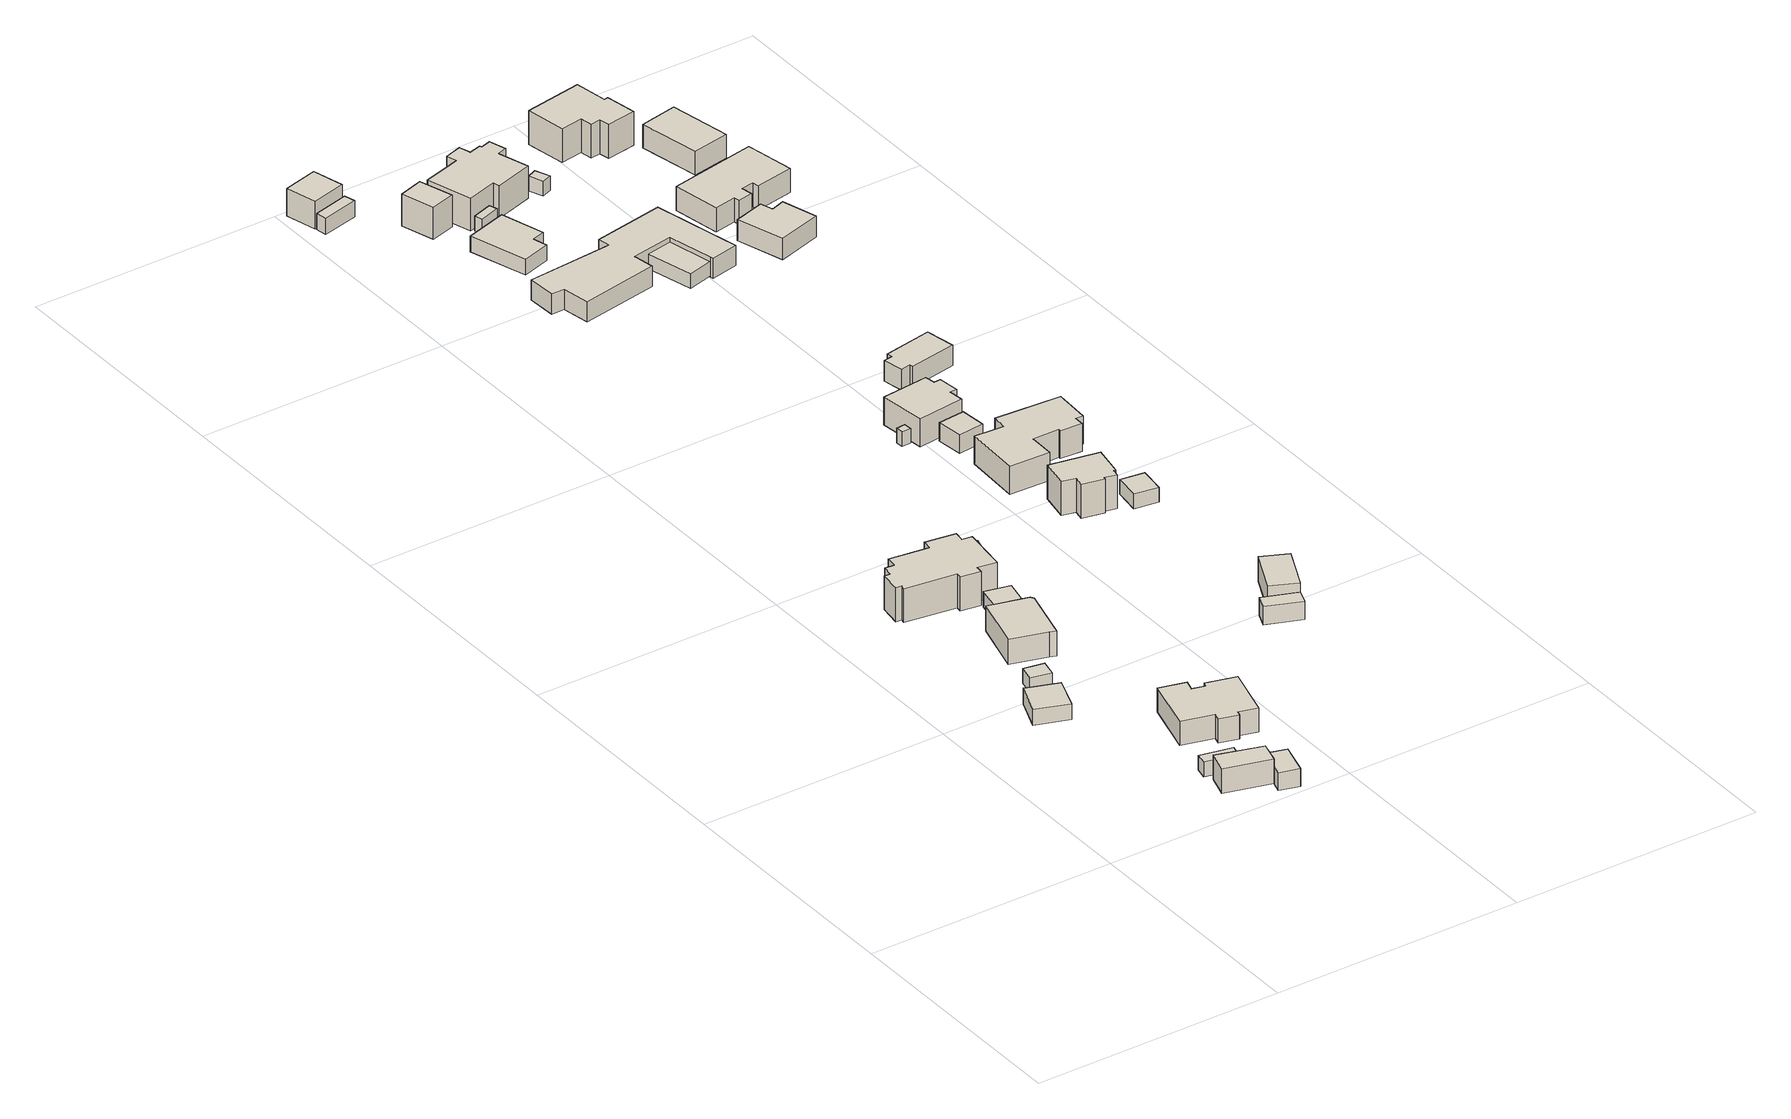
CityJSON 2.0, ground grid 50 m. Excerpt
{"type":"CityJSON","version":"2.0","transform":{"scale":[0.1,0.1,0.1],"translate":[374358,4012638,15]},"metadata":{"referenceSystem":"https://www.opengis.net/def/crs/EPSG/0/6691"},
"CityObjects":{
"building1":{"type":"Building","attributes":{"枝番":1,"利根川水系渡良瀬川洪水浸水想定区域（計画規模）.規模":"L1","利根川水系渡良瀬川洪水浸水想定区域（計画規模）.浸水ランク":"2","利根川水系渡良瀬川洪水浸水想定区域（計画規模）.浸水深":0.63,"利根川水系渡良瀬川洪水浸水想定区域（計画規模）.継続時間":4.9,"利根川水系渡良瀬川洪水浸水想定区域（想定最大規模）.規模":"L2","利根川水系渡良瀬川洪水浸水想定区域（想定最大規模）.浸水ランク":"2","利根川水系渡良瀬川洪水浸水想定区域（想定最大規模）.浸水深":2.22,"利根川水系渡良瀬川洪水浸水想定区域（想定最大規模）.継続時間":193.8,"利根川水系利根川洪水浸水想定区域（計画規模）.規模":"L1","利根川水系利根川洪水浸水想定区域（計画規模）.浸水ランク":"3","利根川水系利根川洪水浸水想定区域（計画規模）.浸水深":3.2,"利根川水系利根川洪水浸水想定区域（想定最大規模）.規模":"L2","利根川水系利根川洪水浸水想定区域（想定最大規模）.浸水ランク":"4","利根川水系利根川洪水浸水想定区域（想定最大規模）.浸水深":5.43,"measuredHeight":3.6,"BuildingDetails.prefecture":"10","BuildingDetails.city":"10207"},"geometry":[{"type":"Solid","lod":"1","boundaries":[[[[0,1,2,3]],[[2,4,5,3]],[[1,6,4,2]],[[0,7,6,1]],[[3,5,7,0]],[[4,6,7,5]]]]}]},
"building2":{"type":"Building","attributes":{"枝番":1,"利根川水系渡良瀬川洪水浸水想定区域（計画規模）.規模":"L1","利根川水系渡良瀬川洪水浸水想定区域（計画規模）.浸水ランク":"2","利根川水系渡良瀬川洪水浸水想定区域（計画規模）.浸水深":0.82,"利根川水系渡良瀬川洪水浸水想定区域（計画規模）.継続時間":4.4,"利根川水系渡良瀬川洪水浸水想定区域（想定最大規模）.規模":"L2","利根川水系渡良瀬川洪水浸水想定区域（想定最大規模）.浸水ランク":"2","利根川水系渡良瀬川洪水浸水想定区域（想定最大規模）.浸水深":2.42,"利根川水系渡良瀬川洪水浸水想定区域（想定最大規模）.継続時間":191.5,"利根川水系利根川洪水浸水想定区域（計画規模）.規模":"L1","利根川水系利根川洪水浸水想定区域（計画規模）.浸水ランク":"3","利根川水系利根川洪水浸水想定区域（計画規模）.浸水深":3.4,"利根川水系利根川洪水浸水想定区域（想定最大規模）.規模":"L2","利根川水系利根川洪水浸水想定区域（想定最大規模）.浸水ランク":"4","利根川水系利根川洪水浸水想定区域（想定最大規模）.浸水深":5.63,"usage":"411","measuredHeight":5.4,"BuildingDetails.prefecture":"10","BuildingDetails.city":"10207","BuildingDetails.surveyYear":2016},"geometry":[{"type":"Solid","lod":"1","boundaries":[[[[8,9,10,11]],[[10,12,13,11]],[[9,14,12,10]],[[8,15,14,9]],[[11,13,15,8]],[[12,14,15,13]]]]}]},
"building3":{"type":"Building","attributes":{"枝番":1,"利根川水系渡良瀬川洪水浸水想定区域（計画規模）.規模":"L1","利根川水系渡良瀬川洪水浸水想定区域（計画規模）.浸水ランク":"2","利根川水系渡良瀬川洪水浸水想定区域（計画規模）.浸水深":0.83,"利根川水系渡良瀬川洪水浸水想定区域（計画規模）.継続時間":4.4,"利根川水系渡良瀬川洪水浸水想定区域（想定最大規模）.規模":"L2","利根川水系渡良瀬川洪水浸水想定区域（想定最大規模）.浸水ランク":"2","利根川水系渡良瀬川洪水浸水想定区域（想定最大規模）.浸水深":2.42,"利根川水系渡良瀬川洪水浸水想定区域（想定最大規模）.継続時間":191.5,"利根川水系利根川洪水浸水想定区域（計画規模）.規模":"L1","利根川水系利根川洪水浸水想定区域（計画規模）.浸水ランク":"3","利根川水系利根川洪水浸水想定区域（計画規模）.浸水深":3.4,"利根川水系利根川洪水浸水想定区域（想定最大規模）.規模":"L2","利根川水系利根川洪水浸水想定区域（想定最大規模）.浸水ランク":"4","利根川水系利根川洪水浸水想定区域（想定最大規模）.浸水深":5.63,"measuredHeight":3.5,"BuildingDetails.prefecture":"10","BuildingDetails.city":"10207"},"geometry":[{"type":"Solid","lod":"1","boundaries":[[[[16,17,18,19]],[[18,20,21,19]],[[17,22,20,18]],[[16,23,22,17]],[[19,21,23,16]],[[20,22,23,21]]]]}]},
"building4":{"type":"Building","attributes":{"枝番":1,"利根川水系渡良瀬川洪水浸水想定区域（計画規模）.規模":"L1","利根川水系渡良瀬川洪水浸水想定区域（計画規模）.継続時間":4.9,"利根川水系渡良瀬川洪水浸水想定区域（想定最大規模）.規模":"L2","利根川水系渡良瀬川洪水浸水想定区域（想定最大規模）.浸水ランク":"1","利根川水系渡良瀬川洪水浸水想定区域（想定最大規模）.浸水深":0.42,"利根川水系渡良瀬川洪水浸水想定区域（想定最大規模）.継続時間":193.8,"利根川水系利根川洪水浸水想定区域（計画規模）.規模":"L1","利根川水系利根川洪水浸水想定区域（計画規模）.浸水ランク":"2","利根川水系利根川洪水浸水想定区域（計画規模）.浸水深":1.4,"利根川水系利根川洪水浸水想定区域（想定最大規模）.規模":"L2","利根川水系利根川洪水浸水想定区域（想定最大規模）.浸水ランク":"3","利根川水系利根川洪水浸水想定区域（想定最大規模）.浸水深":3.63,"BuildingDetails.prefecture":"10","BuildingDetails.city":"10207"},"geometry":[{"type":"Solid","lod":"1","boundaries":[[[[24,25,26,27]],[[26,28,29,27]],[[25,30,28,26]],[[24,31,30,25]],[[27,29,31,24]],[[28,30,31,29]]]]}]},
"building5":{"type":"Building","attributes":{"枝番":1,"利根川水系渡良瀬川洪水浸水想定区域（計画規模）.規模":"L1","利根川水系渡良瀬川洪水浸水想定区域（計画規模）.浸水ランク":"2","利根川水系渡良瀬川洪水浸水想定区域（計画規模）.浸水深":0.72,"利根川水系渡良瀬川洪水浸水想定区域（計画規模）.継続時間":4.4,"利根川水系渡良瀬川洪水浸水想定区域（想定最大規模）.規模":"L2","利根川水系渡良瀬川洪水浸水想定区域（想定最大規模）.浸水ランク":"2","利根川水系渡良瀬川洪水浸水想定区域（想定最大規模）.浸水深":2.31,"利根川水系渡良瀬川洪水浸水想定区域（想定最大規模）.継続時間":191.5,"利根川水系利根川洪水浸水想定区域（計画規模）.規模":"L1","利根川水系利根川洪水浸水想定区域（計画規模）.浸水ランク":"3","利根川水系利根川洪水浸水想定区域（計画規模）.浸水深":3.3,"利根川水系利根川洪水浸水想定区域（想定最大規模）.規模":"L2","利根川水系利根川洪水浸水想定区域（想定最大規模）.浸水ランク":"4","利根川水系利根川洪水浸水想定区域（想定最大規模）.浸水深":5.53,"usage":"411","measuredHeight":4.3,"BuildingDetails.prefecture":"10","BuildingDetails.city":"10207","BuildingDetails.surveyYear":2016},"geometry":[{"type":"Solid","lod":"1","boundaries":[[[[32,33,34,35,36]],[[35,37,38,36]],[[34,39,37,35]],[[33,40,39,34]],[[32,41,40,33]],[[36,38,41,32]],[[37,39,40,41,38]]]]}]},
"building6":{"type":"Building","attributes":{"枝番":1,"利根川水系渡良瀬川洪水浸水想定区域（計画規模）.規模":"L1","利根川水系渡良瀬川洪水浸水想定区域（計画規模）.浸水ランク":"1","利根川水系渡良瀬川洪水浸水想定区域（計画規模）.浸水深":0.4,"利根川水系渡良瀬川洪水浸水想定区域（計画規模）.継続時間":12.2,"利根川水系渡良瀬川洪水浸水想定区域（想定最大規模）.規模":"L2","利根川水系渡良瀬川洪水浸水想定区域（想定最大規模）.浸水ランク":"2","利根川水系渡良瀬川洪水浸水想定区域（想定最大規模）.浸水深":1.32,"利根川水系渡良瀬川洪水浸水想定区域（想定最大規模）.継続時間":23.9,"利根川水系利根川洪水浸水想定区域（計画規模）.規模":"L1","利根川水系利根川洪水浸水想定区域（計画規模）.浸水ランク":"2","利根川水系利根川洪水浸水想定区域（計画規模）.浸水深":2.3,"利根川水系利根川洪水浸水想定区域（想定最大規模）.規模":"L2","利根川水系利根川洪水浸水想定区域（想定最大規模）.浸水ランク":"3","利根川水系利根川洪水浸水想定区域（想定最大規模）.浸水深":4.53,"measuredHeight":5.6,"BuildingDetails.prefecture":"10","BuildingDetails.city":"10207"},"geometry":[{"type":"Solid","lod":"1","boundaries":[[[[42,43,44,45,46,47]],[[46,48,49,47]],[[45,50,48,46]],[[44,51,50,45]],[[43,52,51,44]],[[42,53,52,43]],[[47,49,53,42]],[[48,50,51,52,53,49]]]]}]},
"building7":{"type":"Building","attributes":{"枝番":1,"利根川水系渡良瀬川洪水浸水想定区域（計画規模）.規模":"L1","利根川水系渡良瀬川洪水浸水想定区域（計画規模）.浸水ランク":"1","利根川水系渡良瀬川洪水浸水想定区域（計画規模）.浸水深":0.34,"利根川水系渡良瀬川洪水浸水想定区域（計画規模）.継続時間":4.3,"利根川水系渡良瀬川洪水浸水想定区域（想定最大規模）.規模":"L2","利根川水系渡良瀬川洪水浸水想定区域（想定最大規模）.浸水ランク":"2","利根川水系渡良瀬川洪水浸水想定区域（想定最大規模）.浸水深":1.92,"利根川水系渡良瀬川洪水浸水想定区域（想定最大規模）.継続時間":188.9,"利根川水系利根川洪水浸水想定区域（計画規模）.規模":"L1","利根川水系利根川洪水浸水想定区域（計画規模）.浸水ランク":"2","利根川水系利根川洪水浸水想定区域（計画規模）.浸水深":2.9,"利根川水系利根川洪水浸水想定区域（想定最大規模）.規模":"L2","利根川水系利根川洪水浸水想定区域（想定最大規模）.浸水ランク":"4","利根川水系利根川洪水浸水想定区域（想定最大規模）.浸水深":5.13,"usage":"411","measuredHeight":5.8,"BuildingDetails.prefecture":"10","BuildingDetails.city":"10207","BuildingDetails.surveyYear":2016},"geometry":[{"type":"Solid","lod":"1","boundaries":[[[[54,55,56,57,58,59,60,61,62,63,64,65]],[[64,66,67,65]],[[63,68,66,64]],[[62,69,68,63]],[[61,70,69,62]],[[60,71,70,61]],[[59,72,71,60]],[[58,73,72,59]],[[57,74,73,58]],[[56,75,74,57]],[[55,76,75,56]],[[54,77,76,55]],[[65,67,77,54]],[[66,68,69,70,71,72,73,74,75,76,77,67]]]]}]},
"building8":{"type":"Building","attributes":{"枝番":1,"利根川水系渡良瀬川洪水浸水想定区域（計画規模）.規模":"L1","利根川水系渡良瀬川洪水浸水想定区域（想定最大規模）.規模":"L2","利根川水系渡良瀬川洪水浸水想定区域（想定最大規模）.浸水ランク":"2","利根川水系渡良瀬川洪水浸水想定区域（想定最大規模）.浸水深":0.52,"利根川水系渡良瀬川洪水浸水想定区域（想定最大規模）.継続時間":138.4,"利根川水系利根川洪水浸水想定区域（計画規模）.規模":"L1","利根川水系利根川洪水浸水想定区域（計画規模）.浸水ランク":"2","利根川水系利根川洪水浸水想定区域（計画規模）.浸水深":1.5,"利根川水系利根川洪水浸水想定区域（想定最大規模）.規模":"L2","利根川水系利根川洪水浸水想定区域（想定最大規模）.浸水ランク":"3","利根川水系利根川洪水浸水想定区域（想定最大規模）.浸水深":3.73,"measuredHeight":8.7,"BuildingDetails.prefecture":"10","BuildingDetails.city":"10207"},"geometry":[{"type":"Solid","lod":"1","boundaries":[[[[78,79,80,81,82,83,84,85,86,87,88,89,90,91,92,93,94,95]],[[94,96,97,95]],[[93,98,96,94]],[[92,99,98,93]],[[91,100,99,92]],[[90,101,100,91]],[[89,102,101,90]],[[88,103,102,89]],[[87,104,103,88]],[[86,105,104,87]],[[85,106,105,86]],[[84,107,106,85]],[[83,108,107,84]],[[82,109,108,83]],[[81,110,109,82]],[[80,111,110,81]],[[79,112,111,80]],[[78,113,112,79]],[[95,97,113,78]],[[96,98,99,100,101,102,103,104,105,106,107,108,109,110,111,112,113,97]]]]}]},
"building9":{"type":"Building","attributes":{"枝番":1,"利根川水系渡良瀬川洪水浸水想定区域（計画規模）.規模":"L1","利根川水系渡良瀬川洪水浸水想定区域（計画規模）.継続時間":12.2,"利根川水系渡良瀬川洪水浸水想定区域（想定最大規模）.規模":"L2","利根川水系渡良瀬川洪水浸水想定区域（想定最大規模）.浸水ランク":"2","利根川水系渡良瀬川洪水浸水想定区域（想定最大規模）.浸水深":1.52,"利根川水系渡良瀬川洪水浸水想定区域（想定最大規模）.継続時間":220,"利根川水系利根川洪水浸水想定区域（計画規模）.規模":"L1","利根川水系利根川洪水浸水想定区域（計画規模）.浸水ランク":"2","利根川水系利根川洪水浸水想定区域（計画規模）.浸水深":2.5,"利根川水系利根川洪水浸水想定区域（想定最大規模）.規模":"L2","利根川水系利根川洪水浸水想定区域（想定最大規模）.浸水ランク":"3","利根川水系利根川洪水浸水想定区域（想定最大規模）.浸水深":4.73,"measuredHeight":3.6,"BuildingDetails.prefecture":"10","BuildingDetails.city":"10207"},"geometry":[{"type":"Solid","lod":"1","boundaries":[[[[114,115,116,117]],[[116,118,119,117]],[[115,120,118,116]],[[114,121,120,115]],[[117,119,121,114]],[[118,120,121,119]]]]}]},
"building10":{"type":"Building","attributes":{"枝番":1,"利根川水系渡良瀬川洪水浸水想定区域（計画規模）.規模":"L1","利根川水系渡良瀬川洪水浸水想定区域（計画規模）.浸水ランク":"1","利根川水系渡良瀬川洪水浸水想定区域（計画規模）.浸水深":0.25,"利根川水系渡良瀬川洪水浸水想定区域（計画規模）.継続時間":12.6,"利根川水系渡良瀬川洪水浸水想定区域（想定最大規模）.規模":"L2","利根川水系渡良瀬川洪水浸水想定区域（想定最大規模）.浸水ランク":"2","利根川水系渡良瀬川洪水浸水想定区域（想定最大規模）.浸水深":1.72,"利根川水系渡良瀬川洪水浸水想定区域（想定最大規模）.継続時間":220.7,"利根川水系利根川洪水浸水想定区域（計画規模）.規模":"L1","利根川水系利根川洪水浸水想定区域（計画規模）.浸水ランク":"2","利根川水系利根川洪水浸水想定区域（計画規模）.浸水深":2.7,"利根川水系利根川洪水浸水想定区域（想定最大規模）.規模":"L2","利根川水系利根川洪水浸水想定区域（想定最大規模）.浸水ランク":"3","利根川水系利根川洪水浸水想定区域（想定最大規模）.浸水深":4.93,"measuredHeight":3.1,"BuildingDetails.prefecture":"10","BuildingDetails.city":"10207"},"geometry":[{"type":"Solid","lod":"1","boundaries":[[[[122,123,124,125]],[[124,126,127,125]],[[123,128,126,124]],[[122,129,128,123]],[[125,127,129,122]],[[126,128,129,127]]]]}]},
"building11":{"type":"Building","attributes":{"枝番":1,"利根川水系渡良瀬川洪水浸水想定区域（計画規模）.規模":"L1","利根川水系渡良瀬川洪水浸水想定区域（計画規模）.浸水ランク":"1","利根川水系渡良瀬川洪水浸水想定区域（計画規模）.浸水深":0.06,"利根川水系渡良瀬川洪水浸水想定区域（想定最大規模）.規模":"L2","利根川水系渡良瀬川洪水浸水想定区域（想定最大規模）.浸水ランク":"2","利根川水系渡良瀬川洪水浸水想定区域（想定最大規模）.浸水深":1.62,"利根川水系渡良瀬川洪水浸水想定区域（想定最大規模）.継続時間":111.7,"利根川水系利根川洪水浸水想定区域（計画規模）.規模":"L1","利根川水系利根川洪水浸水想定区域（計画規模）.浸水ランク":"2","利根川水系利根川洪水浸水想定区域（計画規模）.浸水深":2.6,"利根川水系利根川洪水浸水想定区域（想定最大規模）.規模":"L2","利根川水系利根川洪水浸水想定区域（想定最大規模）.浸水ランク":"3","利根川水系利根川洪水浸水想定区域（想定最大規模）.浸水深":4.83,"usage":"411","measuredHeight":5.1,"BuildingDetails.prefecture":"10","BuildingDetails.city":"10207","BuildingDetails.surveyYear":2016},"geometry":[{"type":"Solid","lod":"1","boundaries":[[[[130,131,132,133]],[[132,134,135,133]],[[131,136,134,132]],[[130,137,136,131]],[[133,135,137,130]],[[134,136,137,135]]]]}]},
"building12":{"type":"Building","attributes":{"枝番":1,"利根川水系渡良瀬川洪水浸水想定区域（計画規模）.規模":"L1","利根川水系渡良瀬川洪水浸水想定区域（計画規模）.浸水ランク":"1","利根川水系渡良瀬川洪水浸水想定区域（計画規模）.浸水深":0.06,"利根川水系渡良瀬川洪水浸水想定区域（想定最大規模）.規模":"L2","利根川水系渡良瀬川洪水浸水想定区域（想定最大規模）.浸水ランク":"2","利根川水系渡良瀬川洪水浸水想定区域（想定最大規模）.浸水深":1.62,"利根川水系渡良瀬川洪水浸水想定区域（想定最大規模）.継続時間":111.7,"利根川水系利根川洪水浸水想定区域（計画規模）.規模":"L1","利根川水系利根川洪水浸水想定区域（計画規模）.浸水ランク":"2","利根川水系利根川洪水浸水想定区域（計画規模）.浸水深":2.6,"利根川水系利根川洪水浸水想定区域（想定最大規模）.規模":"L2","利根川水系利根川洪水浸水想定区域（想定最大規模）.浸水ランク":"3","利根川水系利根川洪水浸水想定区域（想定最大規模）.浸水深":4.83,"usage":"411","measuredHeight":6.1,"BuildingDetails.prefecture":"10","BuildingDetails.city":"10207","BuildingDetails.surveyYear":2016},"geometry":[{"type":"Solid","lod":"1","boundaries":[[[[138,139,140,141]],[[140,142,143,141]],[[139,144,142,140]],[[138,145,144,139]],[[141,143,145,138]],[[142,144,145,143]]]]}]},
"building13":{"type":"Building","attributes":{"枝番":1,"利根川水系渡良瀬川洪水浸水想定区域（計画規模）.規模":"L1","利根川水系渡良瀬川洪水浸水想定区域（計画規模）.浸水ランク":"1","利根川水系渡良瀬川洪水浸水想定区域（計画規模）.浸水深":0.1,"利根川水系渡良瀬川洪水浸水想定区域（計画規模）.継続時間":4,"利根川水系渡良瀬川洪水浸水想定区域（想定最大規模）.規模":"L2","利根川水系渡良瀬川洪水浸水想定区域（想定最大規模）.浸水ランク":"2","利根川水系渡良瀬川洪水浸水想定区域（想定最大規模）.浸水深":1.62,"利根川水系渡良瀬川洪水浸水想定区域（想定最大規模）.継続時間":180.5,"利根川水系利根川洪水浸水想定区域（計画規模）.規模":"L1","利根川水系利根川洪水浸水想定区域（計画規模）.浸水ランク":"2","利根川水系利根川洪水浸水想定区域（計画規模）.浸水深":2.6,"利根川水系利根川洪水浸水想定区域（想定最大規模）.規模":"L2","利根川水系利根川洪水浸水想定区域（想定最大規模）.浸水ランク":"3","利根川水系利根川洪水浸水想定区域（想定最大規模）.浸水深":4.83,"measuredHeight":5.2,"BuildingDetails.prefecture":"10","BuildingDetails.city":"10207"},"geometry":[{"type":"Solid","lod":"1","boundaries":[[[[146,147,148,149]],[[148,150,151,149]],[[147,152,150,148]],[[146,153,152,147]],[[149,151,153,146]],[[150,152,153,151]]]]}]},
"building14":{"type":"Building","attributes":{"枝番":1,"利根川水系渡良瀬川洪水浸水想定区域（計画規模）.規模":"L1","利根川水系渡良瀬川洪水浸水想定区域（計画規模）.浸水ランク":"2","利根川水系渡良瀬川洪水浸水想定区域（計画規模）.浸水深":0.86,"利根川水系渡良瀬川洪水浸水想定区域（計画規模）.継続時間":6.7,"利根川水系渡良瀬川洪水浸水想定区域（想定最大規模）.規模":"L2","利根川水系渡良瀬川洪水浸水想定区域（想定最大規模）.浸水ランク":"2","利根川水系渡良瀬川洪水浸水想定区域（想定最大規模）.浸水深":2.31,"利根川水系渡良瀬川洪水浸水想定区域（想定最大規模）.継続時間":201.1,"利根川水系利根川洪水浸水想定区域（計画規模）.規模":"L1","利根川水系利根川洪水浸水想定区域（計画規模）.浸水ランク":"3","利根川水系利根川洪水浸水想定区域（計画規模）.浸水深":3.3,"利根川水系利根川洪水浸水想定区域（想定最大規模）.規模":"L2","利根川水系利根川洪水浸水想定区域（想定最大規模）.浸水ランク":"4","利根川水系利根川洪水浸水想定区域（想定最大規模）.浸水深":5.53,"BuildingDetails.prefecture":"10","BuildingDetails.city":"10207"},"geometry":[{"type":"Solid","lod":"1","boundaries":[[[[154,155,156,157]],[[156,158,159,157]],[[155,160,158,156]],[[154,161,160,155]],[[157,159,161,154]],[[158,160,161,159]]]]}]},
"building15":{"type":"Building","attributes":{"枝番":1,"利根川水系渡良瀬川洪水浸水想定区域（想定最大規模）.規模":"L2","利根川水系渡良瀬川洪水浸水想定区域（想定最大規模）.浸水ランク":"2","利根川水系渡良瀬川洪水浸水想定区域（想定最大規模）.浸水深":0.52,"利根川水系渡良瀬川洪水浸水想定区域（想定最大規模）.継続時間":111.7,"利根川水系利根川洪水浸水想定区域（計画規模）.規模":"L1","利根川水系利根川洪水浸水想定区域（計画規模）.浸水ランク":"2","利根川水系利根川洪水浸水想定区域（計画規模）.浸水深":1.5,"利根川水系利根川洪水浸水想定区域（想定最大規模）.規模":"L2","利根川水系利根川洪水浸水想定区域（想定最大規模）.浸水ランク":"3","利根川水系利根川洪水浸水想定区域（想定最大規模）.浸水深":3.73,"usage":"411","measuredHeight":6.7,"BuildingDetails.prefecture":"10","BuildingDetails.city":"10207","BuildingDetails.surveyYear":2016},"geometry":[{"type":"Solid","lod":"1","boundaries":[[[[162,163,164,165]],[[164,166,167,165]],[[163,168,166,164]],[[162,169,168,163]],[[165,167,169,162]],[[166,168,169,167]]]]}]},
"building16":{"type":"Building","attributes":{"枝番":1,"利根川水系渡良瀬川洪水浸水想定区域（計画規模）.規模":"L1","利根川水系渡良瀬川洪水浸水想定区域（計画規模）.浸水ランク":"1","利根川水系渡良瀬川洪水浸水想定区域（計画規模）.浸水深":0.02,"利根川水系渡良瀬川洪水浸水想定区域（計画規模）.継続時間":4,"利根川水系渡良瀬川洪水浸水想定区域（想定最大規模）.規模":"L2","利根川水系渡良瀬川洪水浸水想定区域（想定最大規模）.浸水ランク":"2","利根川水系渡良瀬川洪水浸水想定区域（想定最大規模）.浸水深":1.52,"利根川水系渡良瀬川洪水浸水想定区域（想定最大規模）.継続時間":180.5,"利根川水系利根川洪水浸水想定区域（計画規模）.規模":"L1","利根川水系利根川洪水浸水想定区域（計画規模）.浸水ランク":"2","利根川水系利根川洪水浸水想定区域（計画規模）.浸水深":2.5,"利根川水系利根川洪水浸水想定区域（想定最大規模）.規模":"L2","利根川水系利根川洪水浸水想定区域（想定最大規模）.浸水ランク":"3","利根川水系利根川洪水浸水想定区域（想定最大規模）.浸水深":4.73,"usage":"411","measuredHeight":5.5,"BuildingDetails.prefecture":"10","BuildingDetails.city":"10207","BuildingDetails.surveyYear":2016},"geometry":[{"type":"Solid","lod":"1","boundaries":[[[[170,171,172,173]],[[172,174,175,173]],[[171,176,174,172]],[[170,177,176,171]],[[173,175,177,170]],[[174,176,177,175]]]]}]},
"building17":{"type":"Building","attributes":{"枝番":1,"利根川水系渡良瀬川洪水浸水想定区域（想定最大規模）.規模":"L2","利根川水系渡良瀬川洪水浸水想定区域（想定最大規模）.浸水ランク":"2","利根川水系渡良瀬川洪水浸水想定区域（想定最大規模）.浸水深":1.72,"利根川水系渡良瀬川洪水浸水想定区域（想定最大規模）.継続時間":71.9,"利根川水系利根川洪水浸水想定区域（計画規模）.規模":"L1","利根川水系利根川洪水浸水想定区域（計画規模）.浸水ランク":"2","利根川水系利根川洪水浸水想定区域（計画規模）.浸水深":2.7,"利根川水系利根川洪水浸水想定区域（想定最大規模）.規模":"L2","利根川水系利根川洪水浸水想定区域（想定最大規模）.浸水ランク":"3","利根川水系利根川洪水浸水想定区域（想定最大規模）.浸水深":4.93,"usage":"411","measuredHeight":4.9,"BuildingDetails.prefecture":"10","BuildingDetails.city":"10207","BuildingDetails.surveyYear":2016},"geometry":[{"type":"Solid","lod":"1","boundaries":[[[[178,179,180,181,182,183]],[[182,184,185,183]],[[181,186,184,182]],[[180,187,186,181]],[[179,188,187,180]],[[178,189,188,179]],[[183,185,189,178]],[[184,186,187,188,189,185]]]]}]},
"building18":{"type":"Building","attributes":{"枝番":1,"利根川水系渡良瀬川洪水浸水想定区域（計画規模）.規模":"L1","利根川水系渡良瀬川洪水浸水想定区域（計画規模）.浸水ランク":"2","利根川水系渡良瀬川洪水浸水想定区域（計画規模）.浸水深":1.06,"利根川水系渡良瀬川洪水浸水想定区域（計画規模）.継続時間":8.4,"利根川水系渡良瀬川洪水浸水想定区域（想定最大規模）.規模":"L2","利根川水系渡良瀬川洪水浸水想定区域（想定最大規模）.浸水ランク":"2","利根川水系渡良瀬川洪水浸水想定区域（想定最大規模）.浸水深":2.52,"利根川水系渡良瀬川洪水浸水想定区域（想定最大規模）.継続時間":209.8,"利根川水系利根川洪水浸水想定区域（計画規模）.規模":"L1","利根川水系利根川洪水浸水想定区域（計画規模）.浸水ランク":"3","利根川水系利根川洪水浸水想定区域（計画規模）.浸水深":3.5,"利根川水系利根川洪水浸水想定区域（想定最大規模）.規模":"L2","利根川水系利根川洪水浸水想定区域（想定最大規模）.浸水ランク":"4","利根川水系利根川洪水浸水想定区域（想定最大規模）.浸水深":5.73,"usage":"411","measuredHeight":7.8,"BuildingDetails.prefecture":"10","BuildingDetails.city":"10207","BuildingDetails.surveyYear":2016},"geometry":[{"type":"Solid","lod":"1","boundaries":[[[[190,191,192,193,194,195,196,197,198,199]],[[198,200,201,199]],[[197,202,200,198]],[[196,203,202,197]],[[195,204,203,196]],[[194,205,204,195]],[[193,206,205,194]],[[192,207,206,193]],[[191,208,207,192]],[[190,209,208,191]],[[199,201,209,190]],[[200,202,203,204,205,206,207,208,209,201]]]]}]},
"building19":{"type":"Building","attributes":{"枝番":1,"利根川水系渡良瀬川洪水浸水想定区域（計画規模）.規模":"L1","利根川水系渡良瀬川洪水浸水想定区域（計画規模）.浸水ランク":"1","利根川水系渡良瀬川洪水浸水想定区域（計画規模）.浸水深":0.07,"利根川水系渡良瀬川洪水浸水想定区域（計画規模）.継続時間":6.7,"利根川水系渡良瀬川洪水浸水想定区域（想定最大規模）.規模":"L2","利根川水系渡良瀬川洪水浸水想定区域（想定最大規模）.浸水ランク":"2","利根川水系渡良瀬川洪水浸水想定区域（想定最大規模）.浸水深":1.32,"利根川水系渡良瀬川洪水浸水想定区域（想定最大規模）.継続時間":201.1,"利根川水系利根川洪水浸水想定区域（計画規模）.規模":"L1","利根川水系利根川洪水浸水想定区域（計画規模）.浸水ランク":"2","利根川水系利根川洪水浸水想定区域（計画規模）.浸水深":2.3,"利根川水系利根川洪水浸水想定区域（想定最大規模）.規模":"L2","利根川水系利根川洪水浸水想定区域（想定最大規模）.浸水ランク":"3","利根川水系利根川洪水浸水想定区域（想定最大規模）.浸水深":4.53,"usage":"422","measuredHeight":4.4,"BuildingDetails.prefecture":"10","BuildingDetails.city":"10207","BuildingDetails.surveyYear":2016},"geometry":[{"type":"Solid","lod":"1","boundaries":[[[[210,211,212,213]],[[212,214,215,213]],[[211,216,214,212]],[[210,217,216,211]],[[213,215,217,210]],[[214,216,217,215]]]]}]},
"building20":{"type":"Building","attributes":{"枝番":1,"利根川水系渡良瀬川洪水浸水想定区域（計画規模）.規模":"L1","利根川水系渡良瀬川洪水浸水想定区域（計画規模）.継続時間":6.7,"利根川水系渡良瀬川洪水浸水想定区域（想定最大規模）.規模":"L2","利根川水系渡良瀬川洪水浸水想定区域（想定最大規模）.浸水ランク":"2","利根川水系渡良瀬川洪水浸水想定区域（想定最大規模）.浸水深":1.22,"利根川水系渡良瀬川洪水浸水想定区域（想定最大規模）.継続時間":201.1,"利根川水系利根川洪水浸水想定区域（計画規模）.規模":"L1","利根川水系利根川洪水浸水想定区域（計画規模）.浸水ランク":"2","利根川水系利根川洪水浸水想定区域（計画規模）.浸水深":2.2,"利根川水系利根川洪水浸水想定区域（想定最大規模）.規模":"L2","利根川水系利根川洪水浸水想定区域（想定最大規模）.浸水ランク":"3","利根川水系利根川洪水浸水想定区域（想定最大規模）.浸水深":4.43,"usage":"422","measuredHeight":7.8,"BuildingDetails.prefecture":"10","BuildingDetails.city":"10207","BuildingDetails.surveyYear":2016},"geometry":[{"type":"Solid","lod":"1","boundaries":[[[[218,219,220,221,222,223,224,225]],[[224,226,227,225]],[[223,228,226,224]],[[222,229,228,223]],[[221,230,229,222]],[[220,231,230,221]],[[219,232,231,220]],[[218,233,232,219]],[[225,227,233,218]],[[226,228,229,230,231,232,233,227]]]]}]},
"building21":{"type":"Building","attributes":{"枝番":1,"利根川水系渡良瀬川洪水浸水想定区域（想定最大規模）.規模":"L2","利根川水系渡良瀬川洪水浸水想定区域（想定最大規模）.浸水ランク":"2","利根川水系渡良瀬川洪水浸水想定区域（想定最大規模）.浸水深":1.12,"利根川水系渡良瀬川洪水浸水想定区域（想定最大規模）.継続時間":111.7,"利根川水系利根川洪水浸水想定区域（計画規模）.規模":"L1","利根川水系利根川洪水浸水想定区域（計画規模）.浸水ランク":"2","利根川水系利根川洪水浸水想定区域（計画規模）.浸水深":2.1,"利根川水系利根川洪水浸水想定区域（想定最大規模）.規模":"L2","利根川水系利根川洪水浸水想定区域（想定最大規模）.浸水ランク":"3","利根川水系利根川洪水浸水想定区域（想定最大規模）.浸水深":4.33,"measuredHeight":4.9,"BuildingDetails.prefecture":"10","BuildingDetails.city":"10207"},"geometry":[{"type":"Solid","lod":"1","boundaries":[[[[234,235,236,237]],[[236,238,239,237]],[[235,240,238,236]],[[234,241,240,235]],[[237,239,241,234]],[[238,240,241,239]]]]}]},
"building22":{"type":"Building","attributes":{"枝番":1,"利根川水系渡良瀬川洪水浸水想定区域（計画規模）.規模":"L1","利根川水系渡良瀬川洪水浸水想定区域（計画規模）.浸水ランク":"1","利根川水系渡良瀬川洪水浸水想定区域（計画規模）.浸水深":0.26,"利根川水系渡良瀬川洪水浸水想定区域（想定最大規模）.規模":"L2","利根川水系渡良瀬川洪水浸水想定区域（想定最大規模）.浸水ランク":"2","利根川水系渡良瀬川洪水浸水想定区域（想定最大規模）.浸水深":1.22,"利根川水系渡良瀬川洪水浸水想定区域（想定最大規模）.継続時間":141,"利根川水系利根川洪水浸水想定区域（計画規模）.規模":"L1","利根川水系利根川洪水浸水想定区域（計画規模）.浸水ランク":"2","利根川水系利根川洪水浸水想定区域（計画規模）.浸水深":2.2,"利根川水系利根川洪水浸水想定区域（想定最大規模）.規模":"L2","利根川水系利根川洪水浸水想定区域（想定最大規模）.浸水ランク":"3","利根川水系利根川洪水浸水想定区域（想定最大規模）.浸水深":4.43,"usage":"411","measuredHeight":8.7,"BuildingDetails.prefecture":"10","BuildingDetails.city":"10207","BuildingDetails.surveyYear":2016},"geometry":[{"type":"Solid","lod":"1","boundaries":[[[[242,243,244,245,246,247,248,249,250,251,252,253]],[[252,254,255,253]],[[251,256,254,252]],[[250,257,256,251]],[[249,258,257,250]],[[248,259,258,249]],[[247,260,259,248]],[[246,261,260,247]],[[245,262,261,246]],[[244,263,262,245]],[[243,264,263,244]],[[242,265,264,243]],[[253,255,265,242]],[[254,256,257,258,259,260,261,262,263,264,265,255]]]]}]},
"building23":{"type":"Building","attributes":{"枝番":1,"利根川水系渡良瀬川洪水浸水想定区域（計画規模）.規模":"L1","利根川水系渡良瀬川洪水浸水想定区域（想定最大規模）.規模":"L2","利根川水系渡良瀬川洪水浸水想定区域（想定最大規模）.浸水ランク":"2","利根川水系渡良瀬川洪水浸水想定区域（想定最大規模）.浸水深":1.02,"利根川水系渡良瀬川洪水浸水想定区域（想定最大規模）.継続時間":55.1,"利根川水系利根川洪水浸水想定区域（計画規模）.規模":"L1","利根川水系利根川洪水浸水想定区域（計画規模）.浸水ランク":"2","利根川水系利根川洪水浸水想定区域（計画規模）.浸水深":2,"利根川水系利根川洪水浸水想定区域（想定最大規模）.規模":"L2","利根川水系利根川洪水浸水想定区域（想定最大規模）.浸水ランク":"3","利根川水系利根川洪水浸水想定区域（想定最大規模）.浸水深":4.23,"usage":"411","measuredHeight":8.2,"BuildingDetails.prefecture":"10","BuildingDetails.city":"10207","BuildingDetails.surveyYear":2016},"geometry":[{"type":"Solid","lod":"1","boundaries":[[[[266,267,268,269,270,271,272,273,274,275,276,277,278]],[[277,279,280,278]],[[276,281,279,277]],[[275,282,281,276]],[[274,283,282,275]],[[273,284,283,274]],[[272,285,284,273]],[[271,286,285,272]],[[270,287,286,271]],[[269,288,287,270]],[[268,289,288,269]],[[267,290,289,268]],[[266,291,290,267]],[[278,280,291,266]],[[279,281,282,283,284,285,286,287,288,289,290,291,280]]]]}]},
"building24":{"type":"Building","attributes":{"枝番":1,"利根川水系渡良瀬川洪水浸水想定区域（計画規模）.規模":"L1","利根川水系渡良瀬川洪水浸水想定区域（計画規模）.浸水ランク":"2","利根川水系渡良瀬川洪水浸水想定区域（計画規模）.浸水深":1.06,"利根川水系渡良瀬川洪水浸水想定区域（計画規模）.継続時間":8.4,"利根川水系渡良瀬川洪水浸水想定区域（想定最大規模）.規模":"L2","利根川水系渡良瀬川洪水浸水想定区域（想定最大規模）.浸水ランク":"2","利根川水系渡良瀬川洪水浸水想定区域（想定最大規模）.浸水深":2.52,"利根川水系渡良瀬川洪水浸水想定区域（想定最大規模）.継続時間":209.8,"利根川水系利根川洪水浸水想定区域（計画規模）.規模":"L1","利根川水系利根川洪水浸水想定区域（計画規模）.浸水ランク":"3","利根川水系利根川洪水浸水想定区域（計画規模）.浸水深":3.5,"利根川水系利根川洪水浸水想定区域（想定最大規模）.規模":"L2","利根川水系利根川洪水浸水想定区域（想定最大規模）.浸水ランク":"4","利根川水系利根川洪水浸水想定区域（想定最大規模）.浸水深":5.73,"BuildingDetails.prefecture":"10","BuildingDetails.city":"10207"},"geometry":[{"type":"Solid","lod":"1","boundaries":[[[[292,293,294,295]],[[294,296,297,295]],[[293,298,296,294]],[[292,299,298,293]],[[295,297,299,292]],[[296,298,299,297]]]]}]},
"building25":{"type":"Building","attributes":{"枝番":1,"利根川水系渡良瀬川洪水浸水想定区域（計画規模）.規模":"L1","利根川水系渡良瀬川洪水浸水想定区域（計画規模）.浸水ランク":"1","利根川水系渡良瀬川洪水浸水想定区域（計画規模）.浸水深":0.05,"利根川水系渡良瀬川洪水浸水想定区域（想定最大規模）.規模":"L2","利根川水系渡良瀬川洪水浸水想定区域（想定最大規模）.浸水ランク":"2","利根川水系渡良瀬川洪水浸水想定区域（想定最大規模）.浸水深":1.02,"利根川水系渡良瀬川洪水浸水想定区域（想定最大規模）.継続時間":111.7,"利根川水系利根川洪水浸水想定区域（計画規模）.規模":"L1","利根川水系利根川洪水浸水想定区域（計画規模）.浸水ランク":"2","利根川水系利根川洪水浸水想定区域（計画規模）.浸水深":2,"利根川水系利根川洪水浸水想定区域（想定最大規模）.規模":"L2","利根川水系利根川洪水浸水想定区域（想定最大規模）.浸水ランク":"3","利根川水系利根川洪水浸水想定区域（想定最大規模）.浸水深":4.23,"usage":"411","measuredHeight":8,"BuildingDetails.prefecture":"10","BuildingDetails.city":"10207","BuildingDetails.surveyYear":2016},"geometry":[{"type":"Solid","lod":"1","boundaries":[[[[300,301,302,303,304,305,306,307,308,309,310,311,312,313]],[[312,314,315,313]],[[311,316,314,312]],[[310,317,316,311]],[[309,318,317,310]],[[308,319,318,309]],[[307,320,319,308]],[[306,321,320,307]],[[305,322,321,306]],[[304,323,322,305]],[[303,324,323,304]],[[302,325,324,303]],[[301,326,325,302]],[[300,327,326,301]],[[313,315,327,300]],[[314,316,317,318,319,320,321,322,323,324,325,326,327,315]]]]}]},
"building26":{"type":"Building","attributes":{"枝番":1,"利根川水系渡良瀬川洪水浸水想定区域（想定最大規模）.規模":"L2","利根川水系渡良瀬川洪水浸水想定区域（想定最大規模）.浸水ランク":"2","利根川水系渡良瀬川洪水浸水想定区域（想定最大規模）.浸水深":1.12,"利根川水系渡良瀬川洪水浸水想定区域（想定最大規模）.継続時間":55.1,"利根川水系利根川洪水浸水想定区域（計画規模）.規模":"L1","利根川水系利根川洪水浸水想定区域（計画規模）.浸水ランク":"2","利根川水系利根川洪水浸水想定区域（計画規模）.浸水深":2.1,"利根川水系利根川洪水浸水想定区域（想定最大規模）.規模":"L2","利根川水系利根川洪水浸水想定区域（想定最大規模）.浸水ランク":"3","利根川水系利根川洪水浸水想定区域（想定最大規模）.浸水深":4.33,"usage":"411","measuredHeight":4.2,"BuildingDetails.prefecture":"10","BuildingDetails.city":"10207","BuildingDetails.surveyYear":2016},"geometry":[{"type":"Solid","lod":"1","boundaries":[[[[328,329,330,331]],[[330,332,333,331]],[[329,334,332,330]],[[328,335,334,329]],[[331,333,335,328]],[[332,334,335,333]]]]}]},
"building27":{"type":"Building","attributes":{"枝番":1,"利根川水系渡良瀬川洪水浸水想定区域（計画規模）.規模":"L1","利根川水系渡良瀬川洪水浸水想定区域（計画規模）.浸水ランク":"1","利根川水系渡良瀬川洪水浸水想定区域（計画規模）.浸水深":0.36,"利根川水系渡良瀬川洪水浸水想定区域（計画規模）.継続時間":3.5,"利根川水系渡良瀬川洪水浸水想定区域（想定最大規模）.規模":"L2","利根川水系渡良瀬川洪水浸水想定区域（想定最大規模）.浸水ランク":"2","利根川水系渡良瀬川洪水浸水想定区域（想定最大規模）.浸水深":1.82,"利根川水系渡良瀬川洪水浸水想定区域（想定最大規模）.継続時間":171.6,"利根川水系利根川洪水浸水想定区域（計画規模）.規模":"L1","利根川水系利根川洪水浸水想定区域（計画規模）.浸水ランク":"2","利根川水系利根川洪水浸水想定区域（計画規模）.浸水深":2.8,"利根川水系利根川洪水浸水想定区域（想定最大規模）.規模":"L2","利根川水系利根川洪水浸水想定区域（想定最大規模）.浸水ランク":"4","利根川水系利根川洪水浸水想定区域（想定最大規模）.浸水深":5.03,"usage":"422","measuredHeight":4.7,"BuildingDetails.prefecture":"10","BuildingDetails.city":"10207","BuildingDetails.surveyYear":2016},"geometry":[{"type":"Solid","lod":"1","boundaries":[[[[336,337,338,339,340,341,342,343]],[[342,344,345,343]],[[341,346,344,342]],[[340,347,346,341]],[[339,348,347,340]],[[338,349,348,339]],[[337,350,349,338]],[[336,351,350,337]],[[343,345,351,336]],[[344,346,347,348,349,350,351,345]]]]}]},
"building28":{"type":"Building","attributes":{"枝番":1,"利根川水系渡良瀬川洪水浸水想定区域（計画規模）.規模":"L1","利根川水系渡良瀬川洪水浸水想定区域（計画規模）.浸水ランク":"1","利根川水系渡良瀬川洪水浸水想定区域（計画規模）.浸水深":0.03,"利根川水系渡良瀬川洪水浸水想定区域（想定最大規模）.規模":"L2","利根川水系渡良瀬川洪水浸水想定区域（想定最大規模）.浸水ランク":"2","利根川水系渡良瀬川洪水浸水想定区域（想定最大規模）.浸水深":1.42,"利根川水系渡良瀬川洪水浸水想定区域（想定最大規模）.継続時間":94.5,"利根川水系利根川洪水浸水想定区域（計画規模）.規模":"L1","利根川水系利根川洪水浸水想定区域（計画規模）.浸水ランク":"2","利根川水系利根川洪水浸水想定区域（計画規模）.浸水深":2.4,"利根川水系利根川洪水浸水想定区域（想定最大規模）.規模":"L2","利根川水系利根川洪水浸水想定区域（想定最大規模）.浸水ランク":"3","利根川水系利根川洪水浸水想定区域（想定最大規模）.浸水深":4.63,"BuildingDetails.prefecture":"10","BuildingDetails.city":"10207"},"geometry":[{"type":"Solid","lod":"1","boundaries":[[[[352,353,354,355]],[[354,356,357,355]],[[353,358,356,354]],[[352,359,358,353]],[[355,357,359,352]],[[356,358,359,357]]]]}]},
"building29":{"type":"Building","attributes":{"枝番":1,"利根川水系渡良瀬川洪水浸水想定区域（計画規模）.規模":"L1","利根川水系渡良瀬川洪水浸水想定区域（計画規模）.浸水ランク":"1","利根川水系渡良瀬川洪水浸水想定区域（計画規模）.浸水深":0.08,"利根川水系渡良瀬川洪水浸水想定区域（想定最大規模）.規模":"L2","利根川水系渡良瀬川洪水浸水想定区域（想定最大規模）.浸水ランク":"2","利根川水系渡良瀬川洪水浸水想定区域（想定最大規模）.浸水深":1.42,"利根川水系渡良瀬川洪水浸水想定区域（想定最大規模）.継続時間":109.9,"利根川水系利根川洪水浸水想定区域（計画規模）.規模":"L1","利根川水系利根川洪水浸水想定区域（計画規模）.浸水ランク":"2","利根川水系利根川洪水浸水想定区域（計画規模）.浸水深":2.4,"利根川水系利根川洪水浸水想定区域（想定最大規模）.規模":"L2","利根川水系利根川洪水浸水想定区域（想定最大規模）.浸水ランク":"3","利根川水系利根川洪水浸水想定区域（想定最大規模）.浸水深":4.63,"usage":"411","measuredHeight":6.7,"BuildingDetails.prefecture":"10","BuildingDetails.city":"10207","BuildingDetails.surveyYear":2016},"geometry":[{"type":"Solid","lod":"1","boundaries":[[[[360,361,362,363,364,365]],[[364,366,367,365]],[[363,368,366,364]],[[362,369,368,363]],[[361,370,369,362]],[[360,371,370,361]],[[365,367,371,360]],[[366,368,369,370,371,367]]]]}]},
"building30":{"type":"Building","attributes":{"枝番":1,"利根川水系渡良瀬川洪水浸水想定区域（計画規模）.規模":"L1","利根川水系渡良瀬川洪水浸水想定区域（計画規模）.浸水ランク":"1","利根川水系渡良瀬川洪水浸水想定区域（計画規模）.浸水深":0.33,"利根川水系渡良瀬川洪水浸水想定区域（想定最大規模）.規模":"L2","利根川水系渡良瀬川洪水浸水想定区域（想定最大規模）.浸水ランク":"2","利根川水系渡良瀬川洪水浸水想定区域（想定最大規模）.浸水深":0.52,"利根川水系渡良瀬川洪水浸水想定区域（想定最大規模）.継続時間":94.5,"利根川水系利根川洪水浸水想定区域（計画規模）.規模":"L1","利根川水系利根川洪水浸水想定区域（計画規模）.浸水ランク":"2","利根川水系利根川洪水浸水想定区域（計画規模）.浸水深":1.5,"利根川水系利根川洪水浸水想定区域（想定最大規模）.規模":"L2","利根川水系利根川洪水浸水想定区域（想定最大規模）.浸水ランク":"3","利根川水系利根川洪水浸水想定区域（想定最大規模）.浸水深":3.73,"usage":"411","measuredHeight":7.3,"BuildingDetails.prefecture":"10","BuildingDetails.city":"10207","BuildingDetails.surveyYear":2016},"geometry":[{"type":"Solid","lod":"1","boundaries":[[[[372,373,374,375,376,377,378,379,380,381]],[[380,382,383,381]],[[379,384,382,380]],[[378,385,384,379]],[[377,386,385,378]],[[376,387,386,377]],[[375,388,387,376]],[[374,389,388,375]],[[373,390,389,374]],[[372,391,390,373]],[[381,383,391,372]],[[382,384,385,386,387,388,389,390,391,383]]]]}]},
"building31":{"type":"Building","attributes":{"枝番":1,"利根川水系渡良瀬川洪水浸水想定区域（計画規模）.規模":"L1","利根川水系渡良瀬川洪水浸水想定区域（計画規模）.浸水ランク":"1","利根川水系渡良瀬川洪水浸水想定区域（計画規模）.浸水深":0.43,"利根川水系渡良瀬川洪水浸水想定区域（想定最大規模）.規模":"L2","利根川水系渡良瀬川洪水浸水想定区域（想定最大規模）.浸水ランク":"2","利根川水系渡良瀬川洪水浸水想定区域（想定最大規模）.浸水深":1.12,"利根川水系渡良瀬川洪水浸水想定区域（想定最大規模）.継続時間":91.7,"利根川水系利根川洪水浸水想定区域（計画規模）.規模":"L1","利根川水系利根川洪水浸水想定区域（計画規模）.浸水ランク":"2","利根川水系利根川洪水浸水想定区域（計画規模）.浸水深":2.1,"利根川水系利根川洪水浸水想定区域（想定最大規模）.規模":"L2","利根川水系利根川洪水浸水想定区域（想定最大規模）.浸水ランク":"3","利根川水系利根川洪水浸水想定区域（想定最大規模）.浸水深":4.33,"usage":"411","measuredHeight":8.3,"BuildingDetails.prefecture":"10","BuildingDetails.city":"10207","BuildingDetails.surveyYear":2016},"geometry":[{"type":"Solid","lod":"1","boundaries":[[[[392,393,394,395,396,397,398,399,400,401]],[[400,402,403,401]],[[399,404,402,400]],[[398,405,404,399]],[[397,406,405,398]],[[396,407,406,397]],[[395,408,407,396]],[[394,409,408,395]],[[393,410,409,394]],[[392,411,410,393]],[[401,403,411,392]],[[402,404,405,406,407,408,409,410,411,403]]]]}]},
"building32":{"type":"Building","attributes":{"枝番":1,"利根川水系渡良瀬川洪水浸水想定区域（計画規模）.規模":"L1","利根川水系渡良瀬川洪水浸水想定区域（想定最大規模）.規模":"L2","利根川水系渡良瀬川洪水浸水想定区域（想定最大規模）.浸水ランク":"2","利根川水系渡良瀬川洪水浸水想定区域（想定最大規模）.浸水深":1.32,"利根川水系渡良瀬川洪水浸水想定区域（想定最大規模）.継続時間":108.7,"利根川水系利根川洪水浸水想定区域（計画規模）.規模":"L1","利根川水系利根川洪水浸水想定区域（計画規模）.浸水ランク":"2","利根川水系利根川洪水浸水想定区域（計画規模）.浸水深":2.3,"利根川水系利根川洪水浸水想定区域（想定最大規模）.規模":"L2","利根川水系利根川洪水浸水想定区域（想定最大規模）.浸水ランク":"3","利根川水系利根川洪水浸水想定区域（想定最大規模）.浸水深":4.53,"usage":"411","measuredHeight":6.8,"BuildingDetails.prefecture":"10","BuildingDetails.city":"10207","BuildingDetails.surveyYear":2016},"geometry":[{"type":"Solid","lod":"1","boundaries":[[[[412,413,414,415]],[[414,416,417,415]],[[413,418,416,414]],[[412,419,418,413]],[[415,417,419,412]],[[416,418,419,417]]]]}]}
},
"vertices":[
[138,429,8],[163,494,8],[227,471,8],[203,405,8],[227,471,40],[203,405,40],[163,494,40],[138,429,40],
[281,68,7],[294,112,7],[384,85,7],[372,42,7],[384,85,57],[372,42,57],[294,112,57],[281,68,57],
[286,130,6],[291,153,6],[355,139,6],[349,115,6],[355,139,36],[349,115,36],[291,153,36],[286,130,36],
[192,515,9],[199,547,9],[240,539,9],[233,506,9],[240,539,39],[233,506,39],[199,547,39],[192,515,39],
[366,21,6],[372,42,6],[384,85,6],[423,74,6],[405,10,6],[423,74,42],[405,10,42],[384,85,42],[372,42,42],[366,21,42],
[287,593,6],[215,613,6],[245,723,6],[323,702,6],[327,695,6],[299,588,6],[327,695,57],[299,588,57],[323,702,57],[245,723,57],[215,613,57],[287,593,57],
[369,205,5],[373,219,5],[310,236,5],[340,345,5],[392,331,5],[386,310,5],[412,303,5],[415,312,5],[474,296,5],[446,194,5],[409,204,5],[406,194,5],[409,204,54],[406,194,54],[446,194,54],[474,296,54],[415,312,54],[412,303,54],[386,310,54],[392,331,54],[340,345,54],[310,236,54],[373,219,54],[369,205,54],
[237,788,15],[239,799,15],[137,813,15],[139,822,15],[127,823,15],[133,866,15],[145,865,15],[148,886,15],[166,884,15],[169,906,15],[247,895,15],[250,914,15],[311,905,15],[308,885,15],[328,882,15],[316,790,15],[278,796,15],[277,782,15],[278,796,84],[277,782,84],[316,790,84],[328,882,84],[308,885,84],[311,905,84],[250,914,84],[247,895,84],[169,906,84],[166,884,84],[148,886,84],[145,865,84],[133,866,84],[127,823,84],[139,822,84],[137,813,84],[239,799,84],[237,788,84],
[267,731,14],[278,777,14],[328,765,14],[318,719,14],[328,765,46],[318,719,46],[278,777,46],[267,731,46],
[336,911,8],[342,932,8],[369,924,8],[363,904,8],[369,924,38],[363,904,38],[342,932,38],[336,911,38],
[25,2410,15],[96,2428,15],[102,2406,15],[29,2388,15],[102,2406,48],[29,2388,48],[96,2428,48],[25,2410,48],
[8,2475,15],[77,2493,15],[93,2431,15],[24,2413,15],[93,2431,71],[24,2413,71],[77,2493,71],[8,2475,71],
[645,465,7],[656,493,7],[724,467,7],[713,438,7],[724,467,44],[713,438,44],[656,493,44],[645,465,44],
[454,1288,14],[472,1290,14],[473,1274,14],[455,1273,14],[473,1274,44],[455,1273,44],[472,1290,44],[454,1288,44],
[148,2331,19],[196,2346,19],[217,2279,19],[168,2265,19],[217,2279,84],[168,2265,84],[196,2346,84],[148,2331,84],
[673,491,11],[713,577,11],[764,553,11],[724,467,11],[764,553,62],[724,467,62],[713,577,62],[673,491,62],
[202,2203,14],[285,2228,14],[311,2141,14],[285,2133,14],[293,2105,14],[237,2088,14],[293,2105,46],[237,2088,46],[285,2133,46],[311,2141,46],[285,2228,46],[202,2203,46],
[631,920,3],[630,916,3],[586,925,3],[590,946,3],[563,952,3],[574,1009,3],[672,990,3],[661,929,3],[657,929,3],[654,915,3],[657,929,72],[654,915,72],[661,929,72],[672,990,72],[574,1009,72],[563,952,72],[590,946,72],[586,925,72],[630,916,72],[631,920,72],
[518,1252,13],[571,1257,13],[576,1206,13],[524,1200,13],[576,1206,51],[524,1200,51],[571,1257,51],[518,1252,51],
[467,1345,16],[561,1355,16],[564,1334,16],[578,1335,16],[583,1293,16],[569,1292,16],[572,1263,16],[478,1252,16],[572,1263,73],[478,1252,73],[569,1292,73],[583,1293,73],[578,1335,73],[564,1334,73],[561,1355,73],[467,1345,73],
[245,2252,15],[285,2265,15],[290,2249,15],[250,2236,15],[290,2249,45],[250,2236,45],[285,2265,45],[245,2252,45],
[527,1054,5],[533,1169,5],[592,1165,5],[594,1195,5],[726,1187,5],[722,1114,5],[707,1115,5],[707,1096,5],[663,1098,5],[663,1102,5],[610,1103,5],[609,1052,5],[610,1103,62],[609,1052,62],[663,1102,62],[663,1098,62],[707,1096,62],[707,1115,62],[722,1114,62],[726,1187,62],[594,1195,62],[592,1165,62],[533,1169,62],[527,1054,62],
[491,1899,16],[470,1990,16],[386,1974,16],[393,1932,16],[237,1903,16],[227,1958,16],[201,1958,16],[198,2016,16],[370,2030,16],[366,2054,16],[508,2080,16],[548,1904,16],[493,1893,16],[548,1904,57],[493,1893,57],[508,2080,57],[366,2054,57],[370,2030,57],[198,2016,57],[201,1958,57],[227,1958,57],[237,1903,57],[393,1932,57],[386,1974,57],[470,1990,57],[491,1899,57],
[676,897,4],[683,949,4],[731,942,4],[724,890,4],[731,942,34],[724,890,34],[683,949,34],[676,897,34],
[212,2346,15],[288,2368,15],[282,2389,15],[316,2399,15],[323,2376,15],[347,2383,15],[349,2379,15],[369,2385,15],[379,2351,15],[360,2345,15],[379,2284,15],[302,2260,15],[299,2274,15],[239,2255,15],[299,2274,81],[239,2255,81],[302,2260,81],[379,2284,81],[360,2345,81],[379,2351,81],[369,2385,81],[349,2379,81],[347,2383,81],[323,2376,81],[316,2399,81],[282,2389,81],[288,2368,81],[212,2346,81],
[417,1980,18],[470,1990,18],[491,1899,18],[441,1886,18],[491,1899,48],[441,1886,48],[470,1990,48],[417,1980,48],
[580,1429,10],[560,1425,10],[552,1466,10],[570,1469,10],[568,1480,10],[665,1498,10],[676,1439,10],[581,1422,10],[676,1439,52],[581,1422,52],[665,1498,52],[568,1480,52],[570,1469,52],[552,1466,52],[560,1425,52],[580,1429,52],
[394,2304,14],[413,2312,14],[425,2284,14],[405,2276,14],[425,2284,44],[405,2276,44],[413,2312,44],[394,2304,44],
[598,1971,13],[659,1989,13],[667,1964,13],[694,1973,13],[715,1903,13],[627,1877,13],[715,1903,56],[627,1877,56],[694,1973,56],[667,1964,56],[659,1989,56],[598,1971,56],
[557,2324,19],[537,2321,19],[533,2345,19],[488,2338,19],[474,2418,19],[590,2438,19],[601,2373,19],[609,2374,19],[620,2313,19],[561,2303,19],[620,2313,88],[561,2303,88],[609,2374,88],[601,2373,88],[590,2438,88],[474,2418,88],[488,2338,88],[533,2345,88],[537,2321,88],[557,2324,88],
[626,2020,15],[582,2012,15],[565,2107,15],[740,2140,15],[758,2042,15],[681,2028,15],[679,2041,15],[654,2036,15],[658,2014,15],[628,2009,15],[658,2014,64],[628,2009,64],[654,2036,64],[679,2041,64],[681,2028,64],[758,2042,64],[740,2140,64],[565,2107,64],[582,2012,64],[626,2020,64],
[631,2301,16],[706,2316,16],[730,2193,16],[655,2179,16],[730,2193,64],[655,2179,64],[706,2316,64],[631,2301,64]
]}
